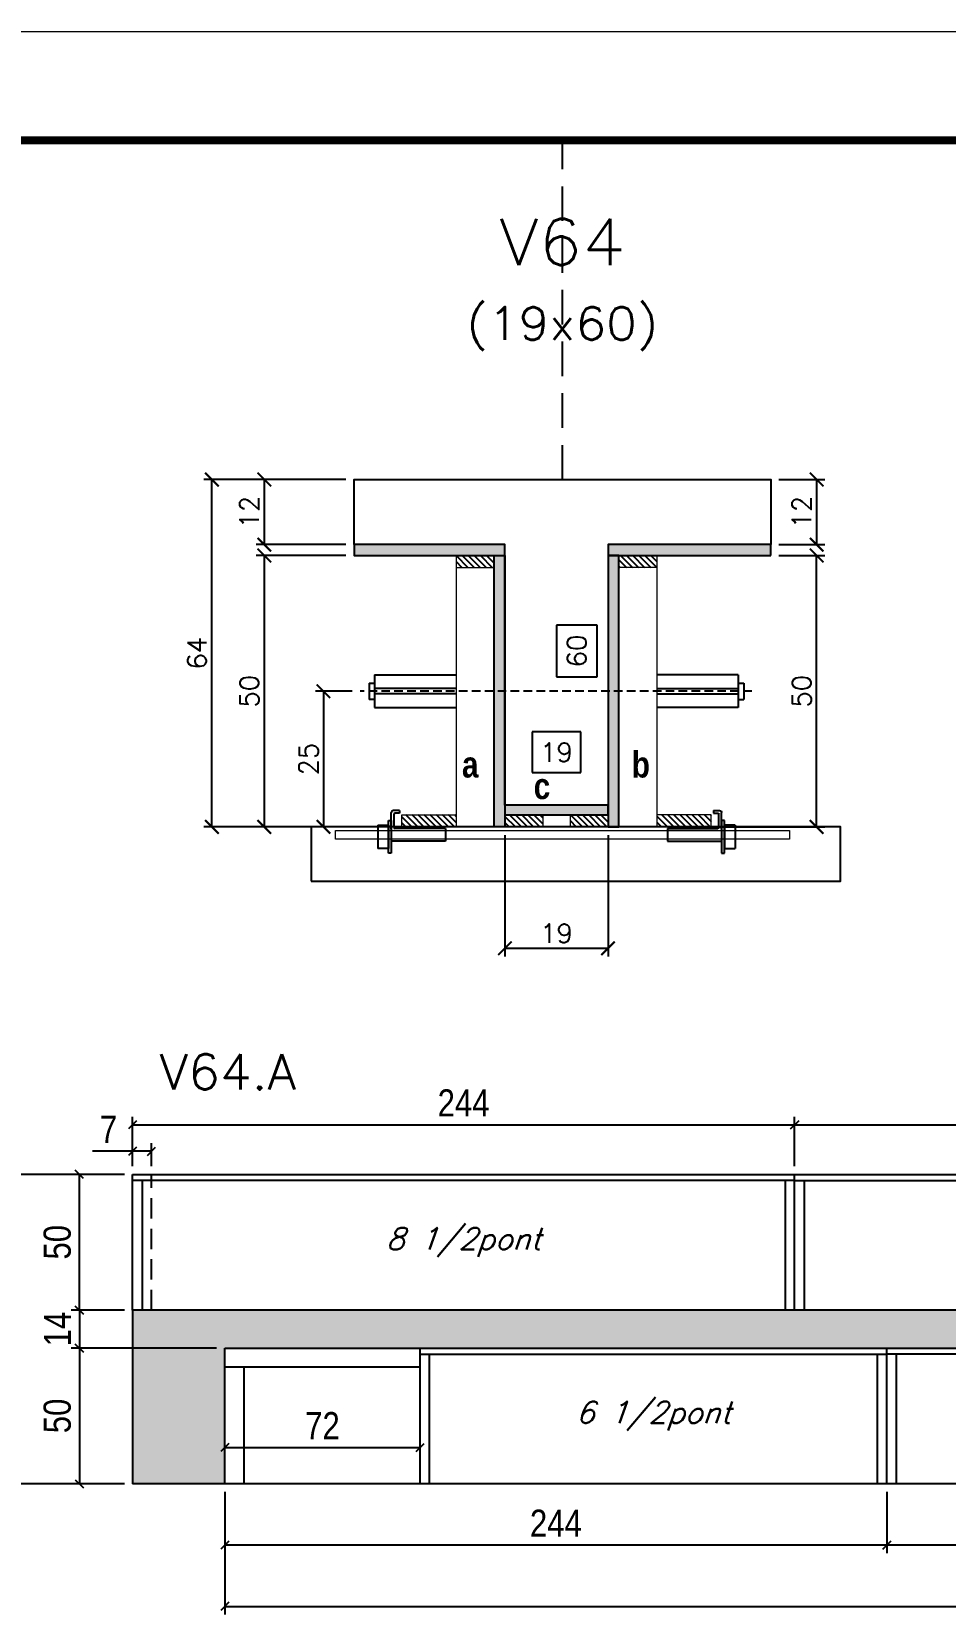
# Model space of a CAD drawing. Extents: x 0 to 6325, y 5574 to 19307.
# Drawn here: x 338 to 675, y 8338 to 8921 of the extents above; entities that cross this region are included whole.
import ezdxf
from ezdxf.enums import TextEntityAlignment as Align

# ---------------------------------------------------------------- set-up
doc = ezdxf.new("R2010")
doc.units = 0
doc.linetypes.add('DASHED', pattern=[0.75, 0.5, -0.25])
doc.linetypes.add('HIDDEN', pattern=[9.525, 6.35, -3.175])
for name, color, linetype in [('1', 1, 'Continuous'), ('barrote', 251, 'Continuous'), ('COTA', 241, 'Continuous'), ('Cota Seção (2x)', 4, 'Continuous'), ('detalhes', 4, 'Continuous'), ('Hachura', 253, 'Continuous'), ('Painéis', 200, 'Continuous'), ('presilha', 1, 'Continuous'), ('SARR_2.2x7', 40, 'Continuous'), ('SARR_3.5x7', 81, 'Continuous'), ('TENSOR', 3, 'Continuous'), ('texto', 7, 'Continuous'), ('Texto de Titulo', 7, 'Continuous'), ('Texto Qtd Sarr', 242, 'Continuous')]:
    doc.layers.add(name, color=color, linetype=linetype)
for name, color, linetype, lineweight in [('CONCRETO', 251, 'Continuous', 25), ('Folhas', 255, 'Continuous', 9), ('Madeira', 126, 'Continuous', 18), ('SARRAFO DE PRESSAO', 251, 'DASHED', 9), ('SCO-___-LAJ', 2, 'Continuous', 0), ('Texto Seção', 7, 'Continuous', 15)]:
    doc.layers.add(name, color=color, linetype=linetype, lineweight=lineweight)
doc.styles.add('COTA TECNICA', font='techl___.ttf', dxfattribs={"height": 10})
doc.styles.add('REGUA-120', font='ROMANS.shx', dxfattribs={"height": 15})
doc.styles.add('Romans', font='romans.shx')
doc.styles.add('TECNICA', font='techb___.ttf', dxfattribs={"height": 10})
doc.dimstyles.new('Cota Seção (2x)', dxfattribs={"dimtxt": 7, "dimasz": 5, "dimexe": 3, "dimexo": 3, "dimgap": 2, "dimtad": 3, "dimdec": 1, "dimlfac": 0.5, "dimzin": 12, "dimdsep": 46, "dimtxsty": 'Romans', "dimblk": 'ARCHTICK', "dimcen": 0, "dimclrd": 4, "dimclre": 4, "dimclrt": 1, "dimadec": 1, "dimazin": 3, "dimtfac": 1, "dimtdec": 1, "dimtmove": 0, "dimatfit": 3, "dimldrblk": 'OBLIQUE', "dimfxl": 1, "dimtolj": 1, "dimtzin": 12, "dimarcsym": 0})
doc.dimstyles.new('Cota Seção interna', dxfattribs={"dimtxt": 7, "dimasz": 6, "dimexe": 0.18, "dimexo": 2, "dimgap": -4, "dimtad": 3, "dimdec": 1, "dimlfac": 0.5, "dimzin": 12, "dimdsep": 46, "dimtxsty": 'Romans', "dimblk": 'ARCHTICK', "dimcen": 0.09, "dimse1": 1, "dimse2": 1, "dimsd1": 1, "dimsd2": 1, "dimclrd": 180, "dimclre": 5, "dimclrt": 1, "dimadec": 0, "dimazin": 3, "dimtfac": 1, "dimtdec": 1, "dimtofl": 0, "dimtmove": 0, "dimatfit": 3, "dimldrblk": 'ARCHTICK', "dimfxl": 1, "dimtolj": 1, "dimtzin": 0, "dimarcsym": 0})
doc.dimstyles.new('PAINEL', dxfattribs={"dimtxt": 10, "dimasz": 3, "dimexe": 3, "dimexo": 3, "dimgap": 3, "dimtad": 1, "dimdec": 1, "dimzin": 12, "dimdsep": 46, "dimtxsty": 'COTA TECNICA', "dimblk1": 'OBLIQUE', "dimblk2": 'OBLIQUE', "dimsah": 1, "dimcen": 0.9, "dimclrd": 4, "dimclre": 4, "dimclrt": 240, "dimadec": 1, "dimazin": 3, "dimtfac": 1, "dimtdec": 1, "dimtmove": 0, "dimatfit": 3, "dimfxl": 1, "dimtolj": 1, "dimtzin": 12, "dimarcsym": 0})
pattern_1 = [(315, (23469.202, 398.7554), (1.12253202, 1.12253202), [])]

# ---------------------------------------------------------------- blocks, each defined once
blk = doc.blocks.new('9999999999')
at = {"layer": 'Folhas'}
blk.add_lwpolyline([(98138.98, 34190.21), (99623.98, 34190.21), (99623.98, 35240.21), (98138.98, 35240.21)], close=True, dxfattribs=at)
at = {"layer": 'Folhas', "color": 30, "const_width": 3}
blk.add_lwpolyline([(98213.98, 34230.21), (99583.98, 34230.21), (99583.98, 35200.21), (98213.98, 35200.21)], close=True, dxfattribs=at)
blk = doc.blocks.new('titulo1')
at = {"layer": 'Defpoints', "color": 252, "linetype": 'HIDDEN', "ltscale": 2}
blk.add_line((0, 0), (0, 125), dxfattribs=at)
at = {"layer": 'Defpoints', "style": 'Romans', "oblique": 15}
blk.add_attdef('FOLHA', text='', height=10, dxfattribs=at).set_placement((0, 15.58), align=Align.MIDDLE_CENTER)
at = {"layer": 'Texto Qtd Sarr', "color": 3, "style": 'Romans', "oblique": 15}
for tag, height, p in [('TITULO', 17, (0, 71.45)), ('SEÇÃO', 12, (0, 41.55))]:
    blk.add_attdef(tag, text='', height=height, dxfattribs=at).set_placement(p, align=Align.MIDDLE_CENTER)
blk = doc.blocks.new('_ArchTick')
at = {"color": 0, "linetype": 'ByBlock', "const_width": 0.15}
blk.add_lwpolyline([(-0.5, -0.5), (0.5, 0.5)], dxfattribs=at)
blk = doc.blocks.new('*D3430')
at = {"layer": 'COTA', "color": 4, "lineweight": -2, "transparency": 16777216}
for p, q in [((613.58, 8756.4), (630.45, 8756.4)), ((627.45, 8756.4), (627.45, 8732.4)), ((613.58, 8732.4), (630.45, 8732.4))]:
    blk.add_line(p, q, dxfattribs=at)
at = {"layer": 'Defpoints', "color": 0, "transparency": 16777216}
for p in [(610.58, 8756.4), (610.58, 8732.4), (627.45, 8732.4)]:
    blk.add_point(p, dxfattribs=at)
at = {"layer": 'COTA', "color": 4, "lineweight": -2, "transparency": 16777216, "xscale": 5, "yscale": 5, "zscale": 5}
for p, rotation in [((627.45, 8756.4), 90), ((627.45, 8732.4), 270)]:
    blk.add_blockref('_ArchTick', p, dxfattribs=dict(at, rotation=rotation))
at = {"layer": 'COTA', "color": 1, "transparency": 16777216, "insert": (621.95, 8744.4), "char_height": 7, "attachment_point": 5, "rotation": 90, "style": 'Romans'}
blk.add_mtext('\\A1;12', dxfattribs=at)
blk = doc.blocks.new('_Oblique')
at = {"layer": '1', "color": 0, "lineweight": -2}
blk.add_line((-0.5, -0.5), (0.5, 0.5), dxfattribs=at)
blk = doc.blocks.new('*D3452')
at = {"layer": 'COTA', "color": 4, "lineweight": -2, "transparency": 16777216}
for p, q in [((453.98, 8756.4), (401.61, 8756.4)), ((404.61, 8628.4), (404.61, 8756.4)), ((475.98, 8628.4), (401.61, 8628.4))]:
    blk.add_line(p, q, dxfattribs=at)
at = {"layer": 'Defpoints', "color": 0, "transparency": 16777216}
for p in [(404.61, 8756.4), (456.98, 8756.4), (478.98, 8628.4)]:
    blk.add_point(p, dxfattribs=at)
at = {"layer": 'COTA', "color": 4, "lineweight": -2, "transparency": 16777216, "xscale": 5, "yscale": 5, "zscale": 5}
for p, rotation in [((404.61, 8756.4), 90), ((404.61, 8628.4), 270)]:
    blk.add_blockref('_ArchTick', p, dxfattribs=dict(at, rotation=rotation))
at = {"layer": 'COTA', "color": 1, "transparency": 16777216, "insert": (399.11, 8692.4), "char_height": 7, "attachment_point": 5, "rotation": 90, "style": 'Romans'}
blk.add_mtext('\\A1;64', dxfattribs=at)
blk = doc.blocks.new('*D3453')
at = {"layer": 'COTA', "color": 4, "lineweight": -2, "transparency": 16777216}
for p, q in [((613.58, 8728.4), (630.45, 8728.4)), ((627.45, 8628.4), (627.45, 8728.4)), ((587.18, 8628.4), (630.45, 8628.4))]:
    blk.add_line(p, q, dxfattribs=at)
at = {"layer": 'Defpoints', "color": 0, "transparency": 16777216}
for p in [(610.58, 8728.4), (627.45, 8728.4), (584.18, 8628.4)]:
    blk.add_point(p, dxfattribs=at)
at = {"layer": 'COTA', "color": 4, "lineweight": -2, "transparency": 16777216, "xscale": 5, "yscale": 5, "zscale": 5}
for p, rotation in [((627.45, 8728.4), 90), ((627.45, 8628.4), 270)]:
    blk.add_blockref('_ArchTick', p, dxfattribs=dict(at, rotation=rotation))
at = {"layer": 'COTA', "color": 1, "transparency": 16777216, "insert": (621.95, 8678.4), "char_height": 7, "attachment_point": 5, "rotation": 90, "style": 'Romans'}
blk.add_mtext('\\A1;50', dxfattribs=at)
blk = doc.blocks.new('*D3454')
at = {"layer": 'Cota Seção (2x)', "color": 180, "lineweight": -2, "transparency": 16777216}
for p, q in [((546.58, 8702.71), (531.58, 8702.71)), ((531.58, 8702.71), (531.58, 8683.71)), ((546.58, 8683.71), (546.58, 8702.71)), ((531.58, 8683.71), (546.58, 8683.71))]:
    blk.add_line(p, q, dxfattribs=at)
at = {"layer": 'Defpoints', "color": 0, "transparency": 16777216}
for p in [(550.58, 8756.4), (561.58, 8756.4), (561.58, 8636.4)]:
    blk.add_point(p, dxfattribs=at)
at = {"layer": 'Cota Seção (2x)', "color": 1, "transparency": 16777216, "insert": (539.08, 8693.21), "char_height": 7, "attachment_point": 5, "rotation": 90, "style": 'Romans'}
blk.add_mtext('\\A1;60', dxfattribs=at)
blk = doc.blocks.new('*D3455')
at = {"layer": 'COTA', "color": 4, "lineweight": -2, "transparency": 16777216}
for p, q in [((453.98, 8756.4), (420.92, 8756.4)), ((423.92, 8756.4), (423.92, 8732.4)), ((453.98, 8732.4), (420.92, 8732.4))]:
    blk.add_line(p, q, dxfattribs=at)
at = {"layer": 'Defpoints', "color": 0, "transparency": 16777216}
for p in [(456.98, 8756.4), (423.92, 8732.4), (456.98, 8732.4)]:
    blk.add_point(p, dxfattribs=at)
at = {"layer": 'COTA', "color": 4, "lineweight": -2, "transparency": 16777216, "xscale": 5, "yscale": 5, "zscale": 5}
for p, rotation in [((423.92, 8756.4), 90), ((423.92, 8732.4), 270)]:
    blk.add_blockref('_ArchTick', p, dxfattribs=dict(at, rotation=rotation))
at = {"layer": 'COTA', "color": 1, "transparency": 16777216, "insert": (418.42, 8744.4), "char_height": 7, "attachment_point": 5, "rotation": 90, "style": 'Romans'}
blk.add_mtext('\\A1;12', dxfattribs=at)
blk = doc.blocks.new('*D3456')
at = {"layer": 'COTA', "color": 4, "lineweight": -2, "transparency": 16777216}
for p, q in [((453.98, 8728.4), (420.92, 8728.4)), ((423.92, 8728.4), (423.92, 8628.4)), ((475.98, 8628.4), (420.92, 8628.4))]:
    blk.add_line(p, q, dxfattribs=at)
at = {"layer": 'Defpoints', "color": 0, "transparency": 16777216}
for p in [(456.98, 8728.4), (423.92, 8628.4), (478.98, 8628.4)]:
    blk.add_point(p, dxfattribs=at)
at = {"layer": 'COTA', "color": 4, "lineweight": -2, "transparency": 16777216, "xscale": 5, "yscale": 5, "zscale": 5}
for p, rotation in [((423.92, 8728.4), 90), ((423.92, 8628.4), 270)]:
    blk.add_blockref('_ArchTick', p, dxfattribs=dict(at, rotation=rotation))
at = {"layer": 'COTA', "color": 1, "transparency": 16777216, "insert": (418.42, 8678.4), "char_height": 7, "attachment_point": 5, "rotation": 90, "style": 'Romans'}
blk.add_mtext('\\A1;50', dxfattribs=at)
blk = doc.blocks.new('PRESILHA METÁLICA 1')
at = {"layer": 'presilha'}
for p, q in [((7.5, 10.64), (7.5, 19.86)), ((12, 21), (8.64, 21)), ((9, 11.57), (9, 18.93)), ((12, 19.5), (9.57, 19.5)), ((12, 21), (12, 19.5)), ((0, 13), (6, 13)), ((0, 13), (0, 0)), ((6, 15.5), (7.5, 15.5)), ((6, -2.5), (6, 15.5)), ((6, 13), (6, 0)), ((7.5, 15.5), (7.5, -2.5)), ((37.5, 11), (9.57, 11)), ((37.5, 11), (37.5, 4.1)), ((6, 0), (0, 0)), ((37.5, 4.1), (7.5, 4.1)), ((7.5, -2.5), (6, -2.5))]:
    blk.add_line(p, q, dxfattribs=at)
for centre, radius, start, end in [((8.64, 19.86), 1.14, 90, 180), ((9.57, 18.93), 0.57, 90, 180), ((9.57, 11.57), 0.57, 180, 270)]:
    blk.add_arc(centre, radius, start, end, dxfattribs=at)
blk = doc.blocks.new('*D3457')
at = {"layer": 'COTA', "color": 4, "lineweight": -2, "transparency": 16777216}
for p, q in [((512.58, 8625.4), (512.58, 8580.67)), ((550.58, 8625.4), (550.58, 8580.67)), ((512.58, 8583.67), (550.58, 8583.67))]:
    blk.add_line(p, q, dxfattribs=at)
at = {"layer": 'Defpoints', "color": 0, "transparency": 16777216}
for p in [(512.58, 8628.4), (550.58, 8628.4), (550.58, 8583.67)]:
    blk.add_point(p, dxfattribs=at)
at = {"layer": 'COTA', "color": 4, "lineweight": -2, "transparency": 16777216, "xscale": 5, "yscale": 5, "zscale": 5, "rotation": 180}
blk.add_blockref('_ArchTick', (512.58, 8583.67), dxfattribs=at)
at = {"layer": 'COTA', "color": 4, "lineweight": -2, "transparency": 16777216, "xscale": 5, "yscale": 5, "zscale": 5}
blk.add_blockref('_ArchTick', (550.58, 8583.67), dxfattribs=at)
at = {"layer": 'COTA', "color": 1, "transparency": 16777216, "insert": (531.58, 8589.17), "char_height": 7, "attachment_point": 5, "style": 'Romans'}
blk.add_mtext('\\A1;19', dxfattribs=at)
blk = doc.blocks.new('*D3458')
at = {"layer": 'Cota Seção (2x)', "color": 180, "lineweight": -2, "transparency": 16777216}
for p, q in [((540.58, 8663.4), (522.58, 8663.4)), ((522.58, 8663.4), (522.58, 8648.4)), ((540.58, 8648.4), (540.58, 8663.4)), ((522.58, 8648.4), (540.58, 8648.4))]:
    blk.add_line(p, q, dxfattribs=at)
at = {"layer": 'Defpoints', "color": 0, "transparency": 16777216}
for p in [(550.58, 8644.4), (512.58, 8628.4), (550.58, 8628.4)]:
    blk.add_point(p, dxfattribs=at)
at = {"layer": 'Cota Seção (2x)', "color": 1, "transparency": 16777216, "insert": (531.58, 8655.9), "char_height": 7, "attachment_point": 5, "style": 'Romans'}
blk.add_mtext('\\A1;19', dxfattribs=at)
blk = doc.blocks.new('*D3471')
at = {"layer": 'COTA', "color": 4, "lineweight": -2, "transparency": 16777216}
for p, q in [((409.35, 8383.36), (409.35, 8338.19)), ((1049.35, 8383.36), (1049.35, 8338.19)), ((409.35, 8341.19), (1049.35, 8341.19))]:
    blk.add_line(p, q, dxfattribs=at)
at = {"layer": 'Defpoints', "color": 0, "transparency": 16777216}
for p in [(409.35, 8386.36), (1049.35, 8386.36), (1049.35, 8341.19)]:
    blk.add_point(p, dxfattribs=at)
at = {"layer": 'COTA', "color": 4, "lineweight": -2, "transparency": 16777216, "xscale": 3, "yscale": 3, "zscale": 3, "rotation": 180}
blk.add_blockref('_Oblique', (409.35, 8341.19), dxfattribs=at)
at = {"layer": 'COTA', "color": 4, "lineweight": -2, "transparency": 16777216, "xscale": 3, "yscale": 3, "zscale": 3}
blk.add_blockref('_Oblique', (1049.35, 8341.19), dxfattribs=at)
at = {"layer": 'COTA', "color": 240, "transparency": 16777216, "insert": (729.35, 8349.29), "char_height": 10, "attachment_point": 5, "style": 'COTA TECNICA'}
blk.add_mtext('\\A1;640', dxfattribs=at)
blk = doc.blocks.new('*D4490')
at = {"layer": 'COTA', "color": 4, "lineweight": -2, "transparency": 16777216}
for p, q in [((375.35, 8508.87), (360.62, 8508.87)), ((375.35, 8503.36), (375.35, 8511.87)), ((382.35, 8508.87), (375.35, 8508.87)), ((382.35, 8503.36), (382.35, 8511.87))]:
    blk.add_line(p, q, dxfattribs=at)
at = {"layer": 'Defpoints', "color": 0, "transparency": 16777216}
for p in [(375.35, 8508.87), (375.35, 8500.36), (382.35, 8500.36)]:
    blk.add_point(p, dxfattribs=at)
at = {"layer": 'COTA', "color": 4, "lineweight": -2, "transparency": 16777216, "xscale": 3, "yscale": 3, "zscale": 3, "rotation": 180}
blk.add_blockref('_Oblique', (375.35, 8508.87), dxfattribs=at)
at = {"layer": 'COTA', "color": 4, "lineweight": -2, "transparency": 16777216, "xscale": 3, "yscale": 3, "zscale": 3}
blk.add_blockref('_Oblique', (382.35, 8508.87), dxfattribs=at)
at = {"layer": 'COTA', "color": 240, "transparency": 16777216, "insert": (366.48, 8516.94), "char_height": 10, "attachment_point": 5, "style": 'COTA TECNICA'}
blk.add_mtext('\\A1;7', dxfattribs=at)
blk = doc.blocks.new('*D4492')
at = {"layer": 'COTA', "color": 4, "lineweight": -2, "transparency": 16777216}
for p, q in [((653.35, 8383.36), (653.35, 8360.76)), ((897.35, 8383.36), (897.35, 8360.76)), ((897.35, 8363.76), (653.35, 8363.76))]:
    blk.add_line(p, q, dxfattribs=at)
at = {"layer": 'Defpoints', "color": 0, "transparency": 16777216}
for p in [(653.35, 8386.36), (897.35, 8386.36), (653.35, 8363.76)]:
    blk.add_point(p, dxfattribs=at)
at = {"layer": 'COTA', "color": 4, "lineweight": -2, "transparency": 16777216, "xscale": 3, "yscale": 3, "zscale": 3, "rotation": 180}
blk.add_blockref('_Oblique', (653.35, 8363.76), dxfattribs=at)
at = {"layer": 'COTA', "color": 4, "lineweight": -2, "transparency": 16777216, "xscale": 3, "yscale": 3, "zscale": 3}
blk.add_blockref('_Oblique', (897.35, 8363.76), dxfattribs=at)
at = {"layer": 'COTA', "color": 240, "transparency": 16777216, "insert": (775.35, 8371.84), "char_height": 10, "attachment_point": 5, "style": 'COTA TECNICA'}
blk.add_mtext('\\A1;244', dxfattribs=at)
blk = doc.blocks.new('*D4493')
at = {"layer": 'COTA', "color": 4, "lineweight": -2, "transparency": 16777216}
for p, q in [((409.35, 8383.36), (409.35, 8360.76)), ((653.35, 8383.36), (653.35, 8360.76)), ((653.35, 8363.76), (409.35, 8363.76))]:
    blk.add_line(p, q, dxfattribs=at)
at = {"layer": 'Defpoints', "color": 0, "transparency": 16777216}
for p in [(409.35, 8386.36), (653.35, 8386.36), (409.35, 8363.76)]:
    blk.add_point(p, dxfattribs=at)
at = {"layer": 'COTA', "color": 4, "lineweight": -2, "transparency": 16777216, "xscale": 3, "yscale": 3, "zscale": 3, "rotation": 180}
blk.add_blockref('_Oblique', (409.35, 8363.76), dxfattribs=at)
at = {"layer": 'COTA', "color": 4, "lineweight": -2, "transparency": 16777216, "xscale": 3, "yscale": 3, "zscale": 3}
blk.add_blockref('_Oblique', (653.35, 8363.76), dxfattribs=at)
at = {"layer": 'COTA', "color": 240, "transparency": 16777216, "insert": (531.35, 8371.84), "char_height": 10, "attachment_point": 5, "style": 'COTA TECNICA'}
blk.add_mtext('\\A1;244', dxfattribs=at)
blk = doc.blocks.new('*D4476')
at = {"layer": 'COTA', "color": 4, "lineweight": -2, "transparency": 16777216}
for p, q in [((372.35, 8500.36), (352.75, 8500.36)), ((355.75, 8450.36), (355.75, 8500.36)), ((372.35, 8450.36), (352.75, 8450.36))]:
    blk.add_line(p, q, dxfattribs=at)
at = {"layer": 'Defpoints', "color": 0, "transparency": 16777216}
for p in [(355.75, 8500.36), (375.35, 8500.36), (375.35, 8450.36)]:
    blk.add_point(p, dxfattribs=at)
at = {"layer": 'COTA', "color": 4, "lineweight": -2, "transparency": 16777216, "xscale": 3, "yscale": 3, "zscale": 3}
for p, rotation in [((355.75, 8500.36), 90), ((355.75, 8450.36), 270)]:
    blk.add_blockref('_Oblique', p, dxfattribs=dict(at, rotation=rotation))
at = {"layer": 'COTA', "color": 240, "transparency": 16777216, "insert": (347.64, 8475.36), "char_height": 10, "attachment_point": 5, "rotation": 90, "style": 'COTA TECNICA'}
blk.add_mtext('\\A1;50', dxfattribs=at)
blk = doc.blocks.new('*D4477')
at = {"layer": 'COTA', "color": 4, "lineweight": -2, "transparency": 16777216}
for p, q in [((372.35, 8450.36), (352.75, 8450.36)), ((355.75, 8450.36), (355.75, 8436.36)), ((406.35, 8436.36), (352.75, 8436.36))]:
    blk.add_line(p, q, dxfattribs=at)
at = {"layer": 'Defpoints', "color": 0, "transparency": 16777216}
for p in [(375.35, 8450.36), (355.75, 8436.36), (409.35, 8436.36)]:
    blk.add_point(p, dxfattribs=at)
at = {"layer": 'COTA', "color": 4, "lineweight": -2, "transparency": 16777216, "xscale": 3, "yscale": 3, "zscale": 3}
for p, rotation in [((355.75, 8450.36), 90), ((355.75, 8436.36), 270)]:
    blk.add_blockref('_Oblique', p, dxfattribs=dict(at, rotation=rotation))
at = {"layer": 'COTA', "color": 240, "transparency": 16777216, "insert": (347.68, 8443.36), "char_height": 10, "attachment_point": 5, "rotation": 90, "style": 'COTA TECNICA'}
blk.add_mtext('\\A1;14', dxfattribs=at)
blk = doc.blocks.new('*D4478')
at = {"layer": 'COTA', "color": 4, "lineweight": -2, "transparency": 16777216}
for p, q in [((406.35, 8436.36), (352.75, 8436.36)), ((355.75, 8436.36), (355.75, 8386.36)), ((372.35, 8386.36), (352.75, 8386.36))]:
    blk.add_line(p, q, dxfattribs=at)
at = {"layer": 'Defpoints', "color": 0, "transparency": 16777216}
for p in [(409.35, 8436.36), (355.75, 8386.36), (375.35, 8386.36)]:
    blk.add_point(p, dxfattribs=at)
at = {"layer": 'COTA', "color": 4, "lineweight": -2, "transparency": 16777216, "xscale": 3, "yscale": 3, "zscale": 3}
for p, rotation in [((355.75, 8436.36), 90), ((355.75, 8386.36), 270)]:
    blk.add_blockref('_Oblique', p, dxfattribs=dict(at, rotation=rotation))
at = {"layer": 'COTA', "color": 240, "transparency": 16777216, "insert": (347.64, 8411.36), "char_height": 10, "attachment_point": 5, "rotation": 90, "style": 'COTA TECNICA'}
blk.add_mtext('\\A1;50', dxfattribs=at)
blk = doc.blocks.new('*D3470')
at = {"layer": 'COTA', "color": 4, "lineweight": -2, "transparency": 16777216}
for p, q in [((372.35, 8500.36), (324.82, 8500.36)), ((327.82, 8500.36), (327.82, 8386.36)), ((372.35, 8386.36), (324.82, 8386.36))]:
    blk.add_line(p, q, dxfattribs=at)
at = {"layer": 'Defpoints', "color": 0, "transparency": 16777216}
for p in [(375.35, 8500.36), (327.82, 8386.36), (375.35, 8386.36)]:
    blk.add_point(p, dxfattribs=at)
at = {"layer": 'COTA', "color": 4, "lineweight": -2, "transparency": 16777216, "xscale": 3, "yscale": 3, "zscale": 3}
for p, rotation in [((327.82, 8500.36), 90), ((327.82, 8386.36), 270)]:
    blk.add_blockref('_Oblique', p, dxfattribs=dict(at, rotation=rotation))
at = {"layer": 'COTA', "color": 240, "transparency": 16777216, "insert": (319.75, 8443.36), "char_height": 10, "attachment_point": 5, "rotation": 90, "style": 'COTA TECNICA'}
blk.add_mtext('\\A1;114', dxfattribs=at)
blk = doc.blocks.new('*D4479')
at = {"layer": 'COTA', "color": 4, "lineweight": -2, "transparency": 16777216}
for p, q in [((375.35, 8503.36), (375.35, 8521.63)), ((375.35, 8518.63), (619.35, 8518.63)), ((619.35, 8503.36), (619.35, 8521.63))]:
    blk.add_line(p, q, dxfattribs=at)
at = {"layer": 'Defpoints', "color": 0, "transparency": 16777216}
for p in [(619.35, 8518.63), (375.35, 8500.36), (619.35, 8500.36)]:
    blk.add_point(p, dxfattribs=at)
at = {"layer": 'COTA', "color": 4, "lineweight": -2, "transparency": 16777216, "xscale": 3, "yscale": 3, "zscale": 3, "rotation": 180}
blk.add_blockref('_Oblique', (375.35, 8518.63), dxfattribs=at)
at = {"layer": 'COTA', "color": 4, "lineweight": -2, "transparency": 16777216, "xscale": 3, "yscale": 3, "zscale": 3}
blk.add_blockref('_Oblique', (619.35, 8518.63), dxfattribs=at)
at = {"layer": 'COTA', "color": 240, "transparency": 16777216, "insert": (497.35, 8526.7), "char_height": 10, "attachment_point": 5, "style": 'COTA TECNICA'}
blk.add_mtext('\\A1;244', dxfattribs=at)
blk = doc.blocks.new('*D4480')
at = {"layer": 'COTA', "color": 4, "lineweight": -2, "transparency": 16777216}
for p, q in [((619.35, 8503.36), (619.35, 8521.63)), ((619.35, 8518.63), (863.35, 8518.63)), ((863.35, 8503.36), (863.35, 8521.63))]:
    blk.add_line(p, q, dxfattribs=at)
at = {"layer": 'Defpoints', "color": 0, "transparency": 16777216}
for p in [(863.35, 8518.63), (619.35, 8500.36), (863.35, 8500.36)]:
    blk.add_point(p, dxfattribs=at)
at = {"layer": 'COTA', "color": 4, "lineweight": -2, "transparency": 16777216, "xscale": 3, "yscale": 3, "zscale": 3, "rotation": 180}
blk.add_blockref('_Oblique', (619.35, 8518.63), dxfattribs=at)
at = {"layer": 'COTA', "color": 4, "lineweight": -2, "transparency": 16777216, "xscale": 3, "yscale": 3, "zscale": 3}
blk.add_blockref('_Oblique', (863.35, 8518.63), dxfattribs=at)
at = {"layer": 'COTA', "color": 240, "transparency": 16777216, "insert": (741.35, 8526.7), "char_height": 10, "attachment_point": 5, "style": 'COTA TECNICA'}
blk.add_mtext('\\A1;244', dxfattribs=at)
blk = doc.blocks.new('*D4516')
at = {"layer": 'COTA', "color": 4, "lineweight": -2, "transparency": 16777216}
blk.add_line((409.35, 8399.72), (481.35, 8399.72), dxfattribs=at)
at = {"layer": 'Defpoints', "color": 0, "transparency": 16777216}
for p in [(409.35, 8399.72), (481.35, 8399.72), (481.35, 8399.72)]:
    blk.add_point(p, dxfattribs=at)
at = {"layer": 'COTA', "color": 4, "lineweight": -2, "transparency": 16777216, "xscale": 3, "yscale": 3, "zscale": 3, "rotation": 180}
blk.add_blockref('_Oblique', (409.35, 8399.72), dxfattribs=at)
at = {"layer": 'COTA', "color": 4, "lineweight": -2, "transparency": 16777216, "xscale": 3, "yscale": 3, "zscale": 3}
blk.add_blockref('_Oblique', (481.35, 8399.72), dxfattribs=at)
at = {"layer": 'COTA', "color": 240, "transparency": 16777216, "insert": (445.35, 8407.79), "char_height": 10, "attachment_point": 5, "style": 'COTA TECNICA'}
blk.add_mtext('\\A1;72', dxfattribs=at)
blk = doc.blocks.new('*D4152')
at = {"layer": 'COTA', "color": 4, "lineweight": -2, "transparency": 16777216}
for p, q in [((456.28, 8678.37), (442.72, 8678.37)), ((445.72, 8678.37), (445.72, 8628.4)), ((461.28, 8628.4), (442.72, 8628.4))]:
    blk.add_line(p, q, dxfattribs=at)
at = {"layer": 'Defpoints', "color": 0, "transparency": 16777216}
for p in [(459.28, 8678.37), (445.72, 8628.4), (464.28, 8628.4)]:
    blk.add_point(p, dxfattribs=at)
at = {"layer": 'COTA', "color": 4, "lineweight": -2, "transparency": 16777216, "xscale": 5, "yscale": 5, "zscale": 5}
for p, rotation in [((445.72, 8678.37), 90), ((445.72, 8628.4), 270)]:
    blk.add_blockref('_ArchTick', p, dxfattribs=dict(at, rotation=rotation))
at = {"layer": 'COTA', "color": 1, "transparency": 16777216, "insert": (440.22, 8653.38), "char_height": 7, "attachment_point": 5, "rotation": 90, "style": 'Romans'}
blk.add_mtext('\\A1;25', dxfattribs=at)

msp = doc.modelspace()

# ---------------------------------------------------------------- hatches: boundary and pattern name
at = {"layer": 'COTA'}
h = msp.add_hatch(dxfattribs=at)
h.set_pattern_fill('AR-CONC', color=256, scale=0.03)
h.set_pattern_definition([(50, (-1575.4806, 1153.1636), (5.46554, -0.4781726), [0.5715, -6.2865]), (355, (-1575.4806, 1153.1636), (-1.0573026, 5.7317054), [0.4572, -5.0292175]), (100.451445, (-1575.025, 1153.124), (4.4082374, 5.2535326), [0.4857003, -5.3427073]), (46.1842, (-1575.4806, 1154.6876), (8.132371, -1.26127), [0.85725, -9.42975]), (96.63556, (-1574.803, 1154.5825), (7.122124, 7.422784), [0.728551, -8.014068]), (351.18415, (-1575.4806, 1154.688), (7.122124, 7.422784), [0.685799, -7.543792]), (21, (-1574.7186, 1154.3066), (4.5484317, -3.067956), [0.5715, -6.2865]), (326, (-1574.7186, 1154.3066), (1.854061, 5.525639), [0.4572, -5.0292]), (71.451445, (-1574.3395, 1154.051), (6.4024926, 2.457683), [0.4857003, -5.342698]), (37.5, (-1575.4806, 1153.1636), (0.0926581, 2.53665117), [0, -4.96824, 0, -5.1054, 0, -5.04825]), (7.5, (-1575.4806, 1153.1636), (2.0045899, 3.0054172), [0, -2.91084, 0, -4.85394, 0, -1.92405]), (327.5, (-1577.1798, 1153.1636), (4.06771786, -0.1718623), [0, -1.905, 0, -5.9436, 0, -7.8867]), (317.5, (-1577.9418, 1153.1636), (4.4438754, 0.7627947), [0, -2.4765, 0, -3.94716, 0, -5.6007])])
h.paths.add_polyline_path([(1071.35, 8450.36), (375.35, 8450.36), (375.35, 8386.36), (409.35, 8386.36), (409.35, 8436.36), (1049.35, 8436.36), (1049.35, 8386.36), (1071.35, 8386.36), (1071.35, 8430.36), (1350.35, 8430.36), (1350.35, 8386.36), (1390.85, 8386.36), (1390.85, 8444.36), (1071.35, 8444.36)])
at = {"layer": 'Hachura'}
h = msp.add_hatch(color=256, dxfattribs=at)
h.dxf.hatch_style = 1
h.paths.add_polyline_path([(512.58, 8728.4), (512.58, 8732.4), (456.98, 8732.4), (456.98, 8728.4)])
h = msp.add_hatch(color=256, dxfattribs=at)
h.dxf.hatch_style = 1
h.paths.add_polyline_path([(610.58, 8728.4), (610.58, 8732.4), (550.58, 8732.4), (550.58, 8728.4)])
h = msp.add_hatch(dxfattribs=at)
h.set_pattern_fill('ANSI31', color=256, scale=0.5, angle=270, style=0)
h.set_pattern_definition([(315, (23469.202, 420.7554), (1.12253202, 1.12253202), [])])
h.paths.add_polyline_path([(508.58, 8724), (508.58, 8728.4), (494.58, 8728.4), (494.58, 8724)])
h = msp.add_hatch(color=256, dxfattribs=at)
h.dxf.hatch_style = 1
h.paths.add_polyline_path([(508.58, 8728.4), (512.58, 8728.4), (512.58, 8628.4), (508.58, 8628.4)])
h = msp.add_hatch(color=256, dxfattribs=at)
h.dxf.hatch_style = 1
h.paths.add_polyline_path([(554.58, 8728.4), (550.58, 8728.4), (550.58, 8628.4), (554.58, 8628.4)])
h = msp.add_hatch(dxfattribs=at)
h.set_pattern_fill('ANSI31', color=256, scale=0.5, angle=270, style=0)
h.set_pattern_definition([(315, (23469.202, 420.7554), (1.12253202, 1.12253202), [])])
h.paths.add_polyline_path([(554.58, 8724), (554.58, 8728.4), (568.58, 8728.4), (568.58, 8724)])
h = msp.add_hatch(color=256, dxfattribs=at)
h.dxf.hatch_style = 1
h.paths.add_polyline_path([(550.58, 8632.8), (550.58, 8636.4), (512.58, 8636.4), (512.58, 8632.8)])
h = msp.add_hatch(dxfattribs=at)
h.set_pattern_fill('ANSI31', color=256, scale=0.5, angle=270, style=0)
h.set_pattern_definition([(315, (23469.202, 398.7554), (1.12253202, 1.12253202), [])])
h.paths.add_polyline_path([(474.58, 8628.4), (474.58, 8632.8), (494.58, 8632.8), (494.58, 8628.4)])
h = msp.add_hatch(dxfattribs=at)
h.set_pattern_fill('ANSI31', color=256, scale=0.5, angle=270, style=0)
h.set_pattern_definition(pattern_1)
h.paths.add_polyline_path([(512.58, 8628.4), (512.58, 8632.8), (526.58, 8632.8), (526.58, 8628.4)])
h = msp.add_hatch(dxfattribs=at)
h.set_pattern_fill('ANSI31', color=256, scale=0.5, angle=270, style=0)
h.set_pattern_definition(pattern_1)
h.paths.add_polyline_path([(550.58, 8628.4), (550.58, 8632.8), (536.58, 8632.8), (536.58, 8628.4)])
h = msp.add_hatch(dxfattribs=at)
h.set_pattern_fill('ANSI31', color=256, scale=0.5, angle=270, style=0)
h.set_pattern_definition(pattern_1)
h.paths.add_polyline_path([(588.58, 8628.4), (588.58, 8632.8), (568.58, 8632.8), (568.58, 8628.4)])

# ---------------------------------------------------------------- linework, layer by layer
at = {"ltscale": 3}
for p, q in [((464.58, 8684.37), (464.58, 8672.37)), ((464.58, 8684.37), (494.58, 8684.37)), ((598.58, 8684.37), (568.58, 8684.37)), ((598.58, 8684.37), (598.58, 8672.37)), ((462.58, 8681.37), (462.58, 8675.37)), ((462.58, 8681.37), (464.58, 8681.37)), ((494.58, 8679.37), (464.58, 8679.37)), ((494.58, 8677.37), (464.58, 8677.37)), ((568.58, 8679.37), (598.58, 8679.37)), ((568.58, 8677.37), (598.58, 8677.37)), ((598.58, 8681.37), (600.58, 8681.37)), ((600.58, 8681.37), (600.58, 8675.37)), ((464.58, 8675.37), (462.58, 8675.37)), ((464.58, 8672.37), (494.58, 8672.37)), ((598.58, 8672.37), (568.58, 8672.37)), ((598.58, 8675.37), (600.58, 8675.37))]:
    msp.add_line(p, q, dxfattribs=at)
at = {"layer": 'barrote'}
msp.add_lwpolyline([(441.13, 8608.4), (636.31, 8608.4), (636.31, 8628.4), (441.13, 8628.4)], close=True, dxfattribs=at)
at = {"layer": 'CONCRETO'}
msp.add_lwpolyline([(456.98, 8732.4), (456.98, 8756.4), (610.58, 8756.4), (610.58, 8732.4), (550.58, 8732.4), (550.58, 8636.4), (512.58, 8636.4), (512.58, 8732.4)], close=True, dxfattribs=at)
at = {"layer": 'COTA'}
for p in [(375.35, 8450.36), (409.35, 8386.36)]:
    msp.add_line(p, (375.35, 8386.36), dxfattribs=at)
at = {"layer": 'Madeira'}
for points in [[(508.58, 8724), (508.58, 8728.4), (494.58, 8728.4), (494.58, 8724)], [(508.58, 8728.4), (494.58, 8728.4), (494.58, 8628.4), (508.58, 8628.4)], [(554.58, 8724), (554.58, 8728.4), (568.58, 8728.4), (568.58, 8724)], [(554.58, 8728.4), (568.58, 8728.4), (568.58, 8628.4), (554.58, 8628.4)], [(474.58, 8628.4), (474.58, 8632.8), (494.58, 8632.8), (494.58, 8628.4)], [(512.58, 8628.4), (512.58, 8632.8), (526.58, 8632.8), (526.58, 8628.4)], [(550.58, 8628.4), (550.58, 8632.8), (536.58, 8632.8), (536.58, 8628.4)], [(588.58, 8628.4), (588.58, 8632.8), (568.58, 8632.8), (568.58, 8628.4)]]:
    msp.add_lwpolyline(points, close=True, dxfattribs=at)
at = {"layer": 'Painéis', "linetype": 'ByBlock'}
for p, q in [((375.35, 8500.36), (1390.85, 8500.36)), ((375.35, 8450.36), (375.35, 8500.36)), ((619.35, 8450.36), (619.35, 8500.36)), ((1071.35, 8450.36), (375.35, 8450.36)), ((409.35, 8436.36), (1049.35, 8436.36)), ((409.35, 8386.36), (409.35, 8436.36)), ((653.35, 8386.36), (653.35, 8436.36)), ((1049.35, 8386.36), (409.35, 8386.36))]:
    msp.add_line(p, q, dxfattribs=at)
at = {"layer": 'Painéis'}
for points in [[(512.58, 8728.4), (512.58, 8732.4), (456.98, 8732.4), (456.98, 8728.4)], [(610.58, 8728.4), (610.58, 8732.4), (550.58, 8732.4), (550.58, 8728.4)], [(508.58, 8728.4), (512.58, 8728.4), (512.58, 8628.4), (508.58, 8628.4)], [(554.58, 8728.4), (550.58, 8728.4), (550.58, 8628.4), (554.58, 8628.4)], [(550.58, 8632.8), (550.58, 8636.4), (512.58, 8636.4), (512.58, 8632.8)]]:
    msp.add_lwpolyline(points, close=True, dxfattribs=at)
at = {"layer": 'SARR_2.2x7', "linetype": 'Continuous'}
for p, q in [((619.35, 8498.16), (375.35, 8498.16)), ((619.35, 8498.16), (863.35, 8498.16)), ((481.35, 8434.16), (653.35, 8434.16)), ((897.35, 8434.16), (653.35, 8434.16)), ((481.35, 8429.36), (409.35, 8429.36)), ((416.35, 8429.36), (416.35, 8386.36))]:
    msp.add_line(p, q, dxfattribs=at)
at = {"layer": 'SARR_2.2x7', "linetype": 'DASHED', "ltscale": 15}
msp.add_line((382.35, 8450.36), (382.35, 8500.36), dxfattribs=at)
at = {"layer": 'SARR_3.5x7'}
for p, q in [((378.85, 8498.16), (378.85, 8450.36)), ((615.85, 8498.16), (615.85, 8450.36)), ((622.85, 8498.16), (622.85, 8450.36)), ((481.35, 8386.36), (481.35, 8436.36)), ((484.85, 8386.36), (484.85, 8434.16)), ((649.85, 8386.36), (649.85, 8434.16)), ((656.85, 8386.36), (656.85, 8434.16))]:
    msp.add_line(p, q, dxfattribs=at)
at = {"layer": 'SCO-___-LAJ', "color": 1}
msp.add_lwpolyline([(450.13, 8627.07), (617.43, 8627.07), (617.43, 8623.87), (450.13, 8623.87)], close=True, dxfattribs=at)
at = {"layer": 'TENSOR', "linetype": 'HIDDEN', "ltscale": 0.5}
msp.add_line((603.58, 8678.37), (459.28, 8678.37), dxfattribs=at)

# ---------------------------------------------------------------- block references
at = {"layer": 'presilha', "yscale": 0.6666666666666666, "zscale": 0.6666666666666666}
for p, xscale in [((465.71, 8620.43), 0.6666666666666666), ((597.45, 8620.43), -0.6666666666666666)]:
    msp.add_blockref('PRESILHA METÁLICA 1', p, dxfattribs=dict(at, xscale=xscale))
at = {"layer": 'SARRAFO DE PRESSAO', "color": 6, "linetype": 'ByBlock'}
msp.add_blockref('9999999999', (-98138.98, -26318.81), dxfattribs=at)
at = {"layer": 'Texto Seção'}
ref = msp.add_blockref('titulo1', (533.78, 8756.4), dxfattribs=at)
ref.add_attrib('TITULO', 'V64', dxfattribs={"layer": 'Texto de Titulo', "color": 7, "height": 17, "style": 'Romans', "width": 1.1}).set_placement((533.78, 8843.9), align=Align.MIDDLE_CENTER)
ref.add_attrib('SEÇÃO', '(19x60)', dxfattribs={"layer": 'Texto de Titulo', "color": 7, "height": 12, "style": 'Romans', "width": 1.1}).set_placement((533.78, 8813.9), align=Align.MIDDLE_CENTER)

# ---------------------------------------------------------------- texts
at = {"layer": 'detalhes', "style": 'TECNICA'}
for s, p in [('a', (496.75, 8646.6)), ('b', (559.3, 8646.59)), ('c', (523.18, 8638.63))]:
    msp.add_text(s, height=9.6, dxfattribs=at).set_placement(p)
at = {"layer": 'texto', "color": 2, "char_height": 8, "attachment_point": 5, "style": 'Romans'}
for s, insert in [('{\\Q19;\\C256;8 1/2pont}', (497.35, 8475.36)), ('{\\Q19;\\C256;6 1/2pont}', (567.35, 8411.36))]:
    msp.add_mtext(s, dxfattribs=dict(at, insert=insert))
at = {"layer": 'Texto Seção', "style": 'REGUA-120', "width": 1.05}
msp.add_text('V64.A', height=13, dxfattribs=at).set_placement((385.35, 8531.63))

# ---------------------------------------------------------------- dimensions: what is measured, and where the dimension line sits
at = {"layer": 'COTA'}
for base, p1, p2, dimstyle, picture, middle in [((404.61, 8756.4), (478.98, 8628.4), (456.98, 8756.4), 'Cota Seção (2x)', '*D3452', (399.11, 8692.4)), ((423.92, 8732.4), (456.98, 8756.4), (456.98, 8732.4), 'Cota Seção (2x)', '*D3455', (418.42, 8744.4)), ((627.45, 8732.4), (610.58, 8756.4), (610.58, 8732.4), 'Cota Seção (2x)', '*D3430', (621.95, 8744.4)), ((423.92, 8628.4), (456.98, 8728.4), (478.98, 8628.4), 'Cota Seção (2x)', '*D3456', (418.42, 8678.4)), ((627.45, 8728.4), (584.18, 8628.4), (610.58, 8728.4), 'Cota Seção (2x)', '*D3453', (621.95, 8678.4)), ((445.72, 8628.4), (459.28, 8678.37), (464.28, 8628.4), 'Cota Seção (2x)', '*D4152', (440.22, 8653.38)), ((327.82, 8386.36), (375.35, 8500.36), (375.35, 8386.36), 'PAINEL', '*D3470', (319.75, 8443.36)), ((355.75, 8500.36), (375.35, 8450.36), (375.35, 8500.36), 'PAINEL', '*D4476', (347.64, 8475.36)), ((355.75, 8386.36), (409.35, 8436.36), (375.35, 8386.36), 'PAINEL', '*D4478', (347.64, 8411.36))]:
    dim = msp.add_linear_dim(base=base, p1=p1, p2=p2, angle=90, dimstyle=dimstyle, dxfattribs=at)
    dim.commit()
    dim.dimension.update_dxf_attribs({"geometry": picture, "text_midpoint": middle})
for base, p1, p2, dimstyle, picture, middle in [((550.58, 8583.67), (512.58, 8628.4), (550.58, 8628.4), 'Cota Seção (2x)', '*D3457', (531.58, 8589.17)), ((619.35, 8518.63), (375.35, 8500.36), (619.35, 8500.36), 'PAINEL', '*D4479', (497.35, 8526.7)), ((863.35, 8518.63), (619.35, 8500.36), (863.35, 8500.36), 'PAINEL', '*D4480', (741.35, 8526.7)), ((375.35, 8508.87), (382.35, 8500.36), (375.35, 8500.36), 'PAINEL', '*D4490', (366.48, 8516.94)), ((481.35, 8399.72), (409.35, 8399.72), (481.35, 8399.72), 'PAINEL', '*D4516', (445.35, 8407.79)), ((1049.35, 8341.19), (409.35, 8386.36), (1049.35, 8386.36), 'PAINEL', '*D3471', (729.35, 8349.29)), ((409.35, 8363.76), (653.35, 8386.36), (409.35, 8386.36), 'PAINEL', '*D4493', (531.35, 8371.84)), ((653.35, 8363.76), (897.35, 8386.36), (653.35, 8386.36), 'PAINEL', '*D4492', (775.35, 8371.84))]:
    dim = msp.add_linear_dim(base=base, p1=p1, p2=p2, dimstyle=dimstyle, dxfattribs=at)
    dim.commit()
    dim.dimension.update_dxf_attribs({"geometry": picture, "text_midpoint": middle})
dim = msp.add_linear_dim(base=(355.75, 8436.36), p1=(375.35, 8450.36), p2=(409.35, 8436.36), angle=90, dimstyle='PAINEL', dxfattribs=at)
dim.commit()
dim.dimension.update_dxf_attribs({"geometry": '*D4477', "text_midpoint": (355.75, 8443.36), "dimtype": 160})
at = {"layer": 'Cota Seção (2x)'}
dim = msp.add_linear_dim(base=(550.58, 8756.4), p1=(561.58, 8636.4), p2=(561.58, 8756.4), angle=90, dimstyle='Cota Seção interna', dxfattribs=at)
dim.commit()
dim.dimension.update_dxf_attribs({"geometry": '*D3454', "text_midpoint": (550.58, 8693.21), "dimtype": 160})
dim = msp.add_linear_dim(base=(550.58, 8644.4), p1=(512.58, 8628.4), p2=(550.58, 8628.4), dimstyle='Cota Seção interna', dxfattribs=at)
dim.commit()
dim.dimension.update_dxf_attribs({"geometry": '*D3458', "text_midpoint": (531.58, 8644.4), "dimtype": 160})

doc.saveas('drawing.dxf')
